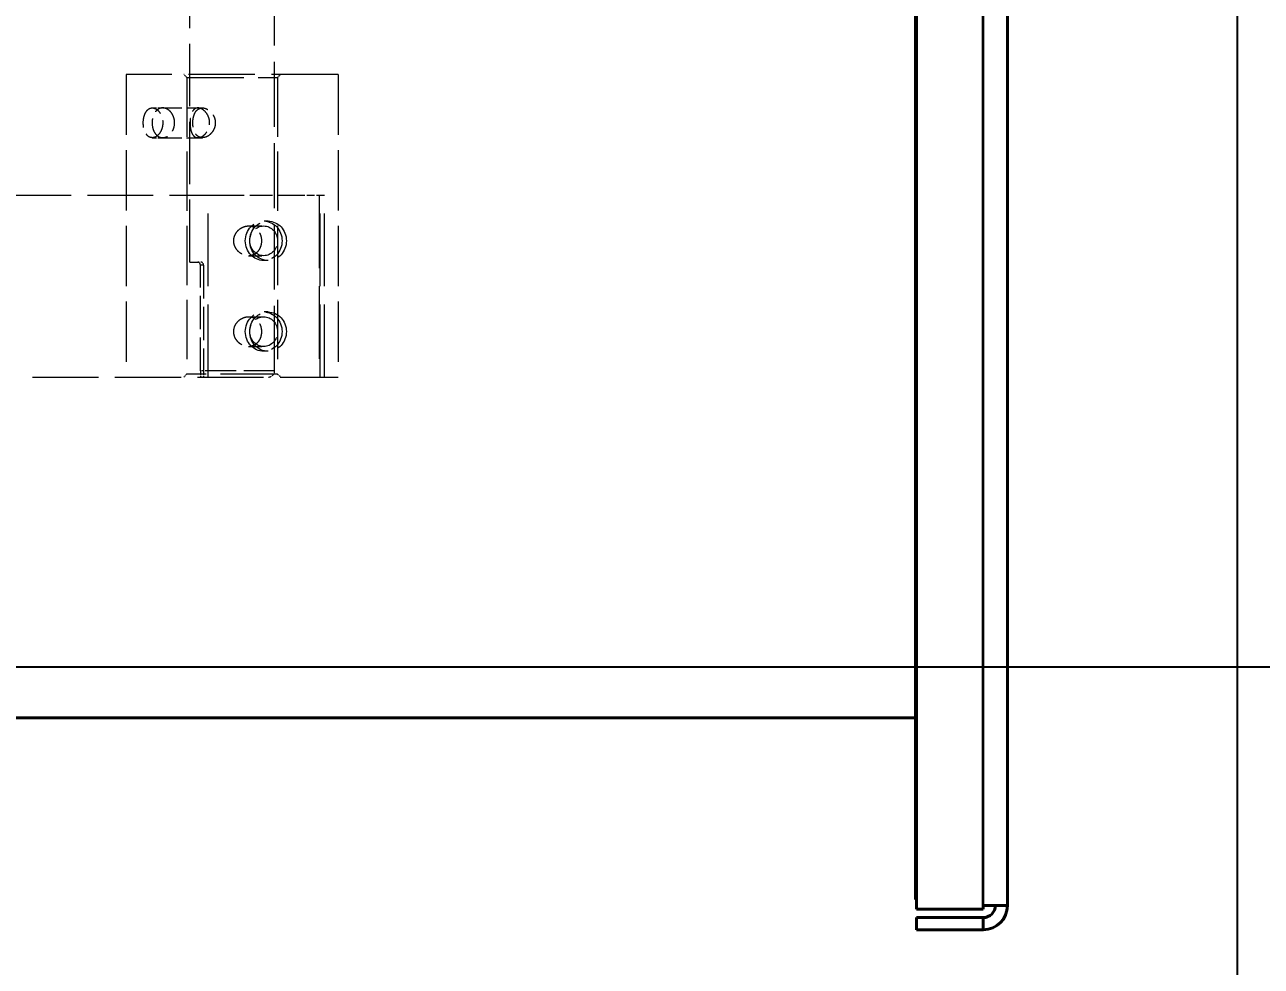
# Model space of a CAD drawing. Header units: millimetres. Extents: x 0 to 4205, y 0 to 2970.
# Drawn here: x 1953.9 to 2158.1, y 1560 to 1715.5 of the extents above; entities that cross this region are included whole.
import ezdxf

# ---------------------------------------------------------------- set-up
doc = ezdxf.new("R2010")
doc.units = ezdxf.units.MM
doc.header["$LTSCALE"] = 5
doc.linetypes.add('DASHED', pattern=[0.2067, 0.1654, -0.0413])
for name, color, linetype, lineweight in [('가려진 것(ISO)', 2, 'DASHED', 18), ('가려진 좁은 것(ISO)', 2, 'DASHED', 18), ('가시적인 것(ISO)', 3, 'Continuous', 40), ('가시적인 좁은 것(ISO)', 3, 'Continuous', 35), ('기호(ISO)', 5, 'Continuous', 25), ('치수(ISO)', 2, 'Continuous', 25)]:
    doc.layers.add(name, color=color, linetype=linetype, lineweight=lineweight)
doc.styles.add('치수 텍스트_PSTEK_POSCO', font='isocp.shx')
doc.dimstyles.new('치수_PSTEK_POSCO', dxfattribs={"dimscale": 5, "dimtxt": 3, "dimasz": 2, "dimexe": 2, "dimexo": 2.5, "dimgap": 1, "dimtad": 1, "dimrnd": 1e-08, "dimdsep": 46, "dimtxsty": '치수 텍스트_PSTEK_POSCO', "dimcen": 0.09, "dimdle": 10, "dimclrd": 7, "dimclre": 7, "dimclrt": 2, "dimadec": 1, "dimazin": 2, "dimtfac": 1, "dimtmove": 0, "dimatfit": 3, "dimfxl": 0, "dimtolj": 1, "dimlwd": -1, "dimlwe": -1, "dimarcsym": 0})

# ---------------------------------------------------------------- blocks, each defined once
blk = doc.blocks.new('*D32')
at = {"layer": 'Defpoints', "color": 0}
for p in [(2154.2, 1887.33), (1294.2, 1386.82), (2154.2, 1341.82)]:
    blk.add_point(p, dxfattribs=at)
at = {"layer": '치수(ISO)', "color": 7}
for p, q in [((1294.2, 1399.32), (1294.2, 1897.33)), ((2154.2, 1354.32), (2154.2, 1897.33)), ((1304.2, 1887.33), (2144.2, 1887.33))]:
    blk.add_line(p, q, dxfattribs=at)
for points in [[(1304.2, 1888.99), (1304.2, 1885.66), (1294.2, 1887.33)], [(2144.2, 1888.99), (2144.2, 1885.66), (2154.2, 1887.33)]]:
    blk.add_solid(points, dxfattribs=at)
at = {"layer": '치수(ISO)', "color": 2, "insert": (1710.7, 1899.83), "char_height": 15, "attachment_point": 4, "style": '치수 텍스트_PSTEK_POSCO'}
blk.add_mtext('\\A1;860', dxfattribs=at)
blk = doc.blocks.new('품번기호5')
at = {"layer": '기호(ISO)', "color": 7}
blk.add_line((352.009, 321.886), (453.868, 321.886), dxfattribs=at)

msp = doc.modelspace()

# ---------------------------------------------------------------- linework, layer by layer
at = {"layer": '가려진 것(ISO)', "ltscale": 12.457668}
msp.add_line((1981.2036, 1676.3175), (1981.2036, 1779.3175), dxfattribs=at)
at = {"layer": '가려진 것(ISO)', "ltscale": 13.008655}
msp.add_line((1995.2036, 1658.3175), (1995.2036, 1779.3175), dxfattribs=at)
at = {"layer": '가려진 것(ISO)', "ltscale": 13.298953}
msp.add_line((2005.7036, 1707.3175), (1970.7036, 1707.3175), dxfattribs=at)
at = {"layer": '가려진 것(ISO)', "ltscale": 12.094824}
for p, q in [((1970.7036, 1707.3175), (1970.7036, 1657.3175)), ((2005.7036, 1707.3175), (2005.7036, 1657.3175))]:
    msp.add_line(p, q, dxfattribs=at)
at = {"layer": '가려진 것(ISO)', "ltscale": 0.269265}
for p, q in [((1980.7036, 1706.8175), (1980.2036, 1707.3175)), ((1995.7036, 1706.8175), (1996.2036, 1707.3175)), ((1980.7036, 1657.8175), (1980.2036, 1657.3175)), ((1995.7036, 1657.8175), (1996.2036, 1657.3175))]:
    msp.add_line(p, q, dxfattribs=at)
at = {"layer": '가려진 것(ISO)', "ltscale": 11.399102}
for p, q in [((1980.7036, 1706.8175), (1995.7036, 1706.8175)), ((1995.7036, 1657.8175), (1980.7036, 1657.8175))]:
    msp.add_line(p, q, dxfattribs=at)
at = {"layer": '가려진 것(ISO)', "ltscale": 11.852927}
for p, q in [((1980.7036, 1706.8175), (1980.7036, 1657.8175)), ((1995.7036, 1706.8175), (1995.7036, 1657.8175))]:
    msp.add_line(p, q, dxfattribs=at)
at = {"layer": '가려진 것(ISO)', "ltscale": 0.87197}
for p, q in [((1974.9955, 1701.776), (1976.7233, 1701.776)), ((1974.9955, 1696.859), (1976.7233, 1696.859))]:
    msp.add_line(p, q, dxfattribs=at)
at = {"layer": '가려진 것(ISO)', "ltscale": 3.809293}
for p, q in [((1976.7233, 1701.776), (1983.2835, 1701.776)), ((1976.7233, 1696.859), (1983.2835, 1696.859))]:
    msp.add_line(p, q, dxfattribs=at)
at = {"layer": '가려진 것(ISO)', "ltscale": 13.093236}
msp.add_line((1988.674, 1687.3175), (1723.3853, 1687.3175), dxfattribs=at)
at = {"layer": '가려진 것(ISO)', "ltscale": 14.513788}
for p, q in [((1984.2538, 1657.3175), (1984.2538, 1687.3175)), ((2002.5477, 1687.3175), (2002.5477, 1657.3175)), ((2002.7363, 1657.3175), (2002.7363, 1687.3175)), ((2003.4532, 1657.3175), (2003.4532, 1687.3175))]:
    msp.add_line(p, q, dxfattribs=at)
at = {"layer": '가려진 것(ISO)', "ltscale": 4.528979}
msp.add_line((1999.5611, 1687.3175), (1988.674, 1687.3175), dxfattribs=at)
at = {"layer": '가려진 것(ISO)', "ltscale": 1.588054}
msp.add_line((2003.4532, 1687.3175), (1999.5611, 1687.3175), dxfattribs=at)
at = {"layer": '가려진 것(ISO)', "ltscale": 0.761779}
for p, q in [((1994.1176, 1683.0675), (1993.4007, 1683.0675)), ((1994.1176, 1676.5675), (1993.4007, 1676.5675)), ((1994.1176, 1668.0675), (1993.4007, 1668.0675)), ((1994.1176, 1661.5675), (1993.4007, 1661.5675))]:
    msp.add_line(p, q, dxfattribs=at)
at = {"layer": '가려진 것(ISO)', "ltscale": 2.666475}
for p, q in [((1990.8918, 1682.276), (1993.4007, 1682.276)), ((1990.8918, 1677.359), (1993.4007, 1677.359)), ((1990.8918, 1667.276), (1993.4007, 1667.276)), ((1990.8918, 1662.359), (1993.4007, 1662.359))]:
    msp.add_line(p, q, dxfattribs=at)
at = {"layer": '가려진 것(ISO)', "ltscale": 1.924669}
msp.add_line((1981.2036, 1676.3175), (1982.9494, 1676.3175), dxfattribs=at)
at = {"layer": '가려진 것(ISO)', "ltscale": 6.666338}
for p, q in [((1982.9425, 1658.3175), (1982.9425, 1675.8175)), ((1983.4798, 1675.8175), (1983.4798, 1658.3175))]:
    msp.add_line(p, q, dxfattribs=at)
at = {"layer": '가려진 것(ISO)', "ltscale": 13.194353}
msp.add_line((1723.3853, 1657.3175), (2003.4532, 1657.3175), dxfattribs=at)
at = {"layer": '가려진 것(ISO)', "ltscale": 3.418052}
msp.add_line((2003.4532, 1657.3175), (2005.7036, 1657.3175), dxfattribs=at)
at = {"layer": '가려진 것(ISO)', "ltscale": 0.598278}
msp.add_arc((1994.2036, 1658.3175), 1, 270, 0, dxfattribs=at)
at = {"layer": '가려진 것(ISO)', "ltscale": 9.879222}
for centre, major_axis in [((1993.4007, 1679.8175), (0, -3.25)), ((1994.1176, 1679.8175), (0, 3.25)), ((1993.4007, 1664.8175), (0, -3.25)), ((1994.1176, 1664.8175), (0, 3.25))]:
    msp.add_ellipse(centre, major_axis=major_axis, ratio=0.93355965, dxfattribs=at)
at = {"layer": '가려진 것(ISO)', "ltscale": 5.88435}
for centre in [(1993.4007, 1679.8175), (1993.4007, 1664.8175)]:
    msp.add_ellipse(centre, major_axis=(0, -2.4585), ratio=0.93355965, dxfattribs=at)
at = {"layer": '가려진 것(ISO)', "ltscale": 5.890776}
for points in [[(1973.5137, 1699.3175), (1973.5137, 1699.0083), (1973.5474, 1698.6789), (1973.6873, 1698.0733), (1973.7938, 1697.7971), (1974.047, 1697.361), (1974.2108, 1697.1719), (1974.5834, 1696.9208), (1974.7927, 1696.859), (1975.1983, 1696.859), (1975.4213, 1696.9208), (1975.8432, 1697.1719), (1976.0418, 1697.361), (1976.3608, 1697.7971), (1976.5024, 1698.0733), (1976.6919, 1698.6789), (1976.7393, 1699.0083), (1976.7393, 1699.6266), (1976.6919, 1699.9561), (1976.5024, 1700.5617), (1976.3608, 1700.8378), (1976.0418, 1701.2739), (1975.8432, 1701.4631), (1975.4213, 1701.7141), (1975.1983, 1701.776), (1974.7927, 1701.776), (1974.5834, 1701.7141), (1974.2108, 1701.4631), (1974.047, 1701.2739), (1973.7938, 1700.8378), (1973.6873, 1700.5617), (1973.5474, 1699.9561), (1973.5137, 1699.6266), (1973.5137, 1699.3175)], [(1978.6927, 1699.3175), (1978.6927, 1699.0083), (1978.6401, 1698.6789), (1978.4291, 1698.0733), (1978.2711, 1697.7971), (1977.9134, 1697.361), (1977.6897, 1697.1719), (1977.2112, 1696.9208), (1976.9567, 1696.859), (1976.49, 1696.859), (1976.2473, 1696.9208), (1975.8116, 1697.1719), (1975.6184, 1697.361), (1975.3178, 1697.7971), (1975.1903, 1698.0733), (1975.0224, 1698.6789), (1974.9817, 1699.0083), (1974.9817, 1699.6266), (1975.0224, 1699.9561), (1975.1903, 1700.5617), (1975.3178, 1700.8378), (1975.6184, 1701.2739), (1975.8116, 1701.4631), (1976.2473, 1701.7141), (1976.49, 1701.776), (1976.9567, 1701.776), (1977.2112, 1701.7141), (1977.6897, 1701.4631), (1977.9134, 1701.2739), (1978.2711, 1700.8378), (1978.4291, 1700.5617), (1978.6401, 1699.9561), (1978.6927, 1699.6266), (1978.6927, 1699.3175)]]:
    msp.add_open_spline(points, degree=3, knots=[0, 0, 0, 0, 0.09274091, 0.09274091, 0.18548182, 0.18548182, 0.27822149, 0.27822149, 0.37096116, 0.37096116, 0.46370083, 0.46370083, 0.5564405, 0.5564405, 0.64918141, 0.64918141, 0.74192232, 0.74192232, 0.83466323, 0.83466323, 0.92740414, 0.92740414, 1.02014381, 1.02014381, 1.11288348, 1.11288348, 1.20562315, 1.20562315, 1.29836282, 1.29836282, 1.39110373, 1.39110373, 1.48384464, 1.48384464, 1.48384464, 1.48384464], dxfattribs=at)
at = {"layer": '가려진 것(ISO)', "ltscale": 5.924999}
for points in [[(1981.243, 1699.3175), (1981.243, 1699.6287), (1981.267, 1699.959), (1981.3717, 1700.564), (1981.4534, 1700.8389), (1981.66, 1701.2728), (1981.7992, 1701.4617), (1982.1382, 1701.7133), (1982.3389, 1701.776), (1982.7471, 1701.776), (1982.9799, 1701.7133), (1983.4348, 1701.4617), (1983.6563, 1701.2728), (1984.019, 1700.8389), (1984.185, 1700.564), (1984.4104, 1699.959), (1984.4686, 1699.6287), (1984.4686, 1699.0062), (1984.4104, 1698.6759), (1984.185, 1698.071), (1984.019, 1697.7961), (1983.6563, 1697.3621), (1983.4348, 1697.1732), (1982.9799, 1696.9216), (1982.7471, 1696.859), (1982.3389, 1696.859), (1982.1382, 1696.9216), (1981.7992, 1697.1732), (1981.66, 1697.3621), (1981.4534, 1697.7961), (1981.3717, 1698.071), (1981.267, 1698.6759), (1981.243, 1699.0062), (1981.243, 1699.3175)], [(1985.4109, 1699.3175), (1985.4109, 1699.6287), (1985.3487, 1699.959), (1985.1064, 1700.564), (1984.9273, 1700.8389), (1984.5319, 1701.2728), (1984.2886, 1701.4617), (1983.7816, 1701.7133), (1983.5183, 1701.776), (1983.0487, 1701.776), (1982.8133, 1701.7133), (1982.407, 1701.4617), (1982.2353, 1701.2728), (1981.9755, 1700.8389), (1981.8697, 1700.564), (1981.7322, 1699.959), (1981.6998, 1699.6287), (1981.6998, 1699.0062), (1981.7322, 1698.6759), (1981.8697, 1698.071), (1981.9755, 1697.7961), (1982.2353, 1697.3621), (1982.407, 1697.1732), (1982.8133, 1696.9216), (1983.0487, 1696.859), (1983.5183, 1696.859), (1983.7816, 1696.9216), (1984.2886, 1697.1732), (1984.5319, 1697.3621), (1984.9273, 1697.7961), (1985.1064, 1698.071), (1985.3487, 1698.6759), (1985.4109, 1699.0062), (1985.4109, 1699.3175)], [(1988.4481, 1679.8175), (1988.4481, 1679.5062), (1988.5147, 1679.1759), (1988.7782, 1678.571), (1988.9745, 1678.2961), (1989.4167, 1677.8621), (1989.6929, 1677.6732), (1990.2853, 1677.4216), (1990.6013, 1677.359), (1991.1822, 1677.359), (1991.483, 1677.4216), (1992.0204, 1677.6732), (1992.2575, 1677.8621), (1992.6256, 1678.2961), (1992.7818, 1678.571), (1992.988, 1679.1759), (1993.0384, 1679.5062), (1993.0384, 1680.1287), (1992.988, 1680.459), (1992.7818, 1681.064), (1992.6256, 1681.3389), (1992.2575, 1681.7728), (1992.0204, 1681.9617), (1991.483, 1682.2133), (1991.1822, 1682.276), (1990.6013, 1682.276), (1990.2853, 1682.2133), (1989.6929, 1681.9617), (1989.4167, 1681.7728), (1988.9745, 1681.3389), (1988.7782, 1681.064), (1988.5147, 1680.459), (1988.4481, 1680.1287), (1988.4481, 1679.8175)], [(1988.4481, 1664.8175), (1988.4481, 1664.5062), (1988.5147, 1664.1759), (1988.7782, 1663.571), (1988.9745, 1663.2961), (1989.4167, 1662.8621), (1989.6929, 1662.6732), (1990.2853, 1662.4216), (1990.6013, 1662.359), (1991.1822, 1662.359), (1991.483, 1662.4216), (1992.0204, 1662.6732), (1992.2575, 1662.8621), (1992.6256, 1663.2961), (1992.7818, 1663.571), (1992.988, 1664.1759), (1993.0384, 1664.5062), (1993.0384, 1665.1287), (1992.988, 1665.459), (1992.7818, 1666.064), (1992.6256, 1666.3389), (1992.2575, 1666.7728), (1992.0204, 1666.9617), (1991.483, 1667.2133), (1991.1822, 1667.276), (1990.6013, 1667.276), (1990.2853, 1667.2133), (1989.6929, 1666.9617), (1989.4167, 1666.7728), (1988.9745, 1666.3389), (1988.7782, 1666.064), (1988.5147, 1665.459), (1988.4481, 1665.1287), (1988.4481, 1664.8175)]]:
    msp.add_open_spline(points, degree=3, knots=[0, 0, 0, 0, 0.09337926, 0.09337926, 0.18675851, 0.18675851, 0.28009741, 0.28009741, 0.37343631, 0.37343631, 0.46677521, 0.46677521, 0.56011411, 0.56011411, 0.65349337, 0.65349337, 0.74687262, 0.74687262, 0.84025188, 0.84025188, 0.93363114, 0.93363114, 1.02697004, 1.02697004, 1.12030894, 1.12030894, 1.21364784, 1.21364784, 1.30698674, 1.30698674, 1.40036599, 1.40036599, 1.49374525, 1.49374525, 1.49374525, 1.49374525], dxfattribs=at)
at = {"layer": '가려진 것(ISO)', "ltscale": 0.381671}
for points, knots in [([(1982.9425, 1675.8175), (1982.9425, 1675.8787), (1982.9312, 1675.9418), (1982.8903, 1676.0541), (1982.8608, 1676.1033), (1982.7806, 1676.2036), (1982.7199, 1676.2487), (1982.5953, 1676.3057), (1982.5314, 1676.3175), (1982.4744, 1676.3175)], [-0.4037238358, -0.4037238358, -0.4037238358, -0.4037238358, -0.3853525187, -0.3853525187, -0.3669812015, -0.3669812015, -0.3372419709, -0.3372419709, -0.3075027402, -0.3075027402, -0.3075027402, -0.3075027402]), ([(1983.4798, 1675.8175), (1983.4798, 1675.8787), (1983.4672, 1675.9418), (1983.4213, 1676.0541), (1983.3883, 1676.1033), (1983.298, 1676.2036), (1983.2295, 1676.2487), (1983.0879, 1676.3057), (1983.0149, 1676.3175), (1982.9494, 1676.3175)], [0, 0, 0, 0, 0.0183713171, 0.0183713171, 0.0367426342, 0.0367426342, 0.0664818649, 0.0664818649, 0.0962210955, 0.0962210955, 0.0962210955, 0.0962210955])]:
    msp.add_open_spline(points, degree=3, knots=knots, dxfattribs=at)
at = {"layer": '가려진 것(ISO)', "ltscale": 0.787642}
for points, knots in [([(1982.9425, 1658.3175), (1982.9425, 1658.2103), (1982.9442, 1658.0856), (1982.95, 1657.8741), (1982.9556, 1657.7568), (1982.9683, 1657.5693), (1982.9783, 1657.4796), (1982.9999, 1657.3522), (1983.0159, 1657.3175), (1983.0293, 1657.3175)], [0.52615831, 0.52615831, 0.52615831, 0.52615831, 0.558306689, 0.558306689, 0.597096582, 0.597096582, 0.647963638, 0.647963638, 0.721181857, 0.721181857, 0.721181857, 0.721181857]), ([(1983.4798, 1658.3175), (1983.4798, 1658.2103), (1983.4781, 1658.0856), (1983.4723, 1657.8741), (1983.4667, 1657.7568), (1983.4539, 1657.5693), (1983.4439, 1657.4796), (1983.4224, 1657.3522), (1983.4064, 1657.3175), (1983.393, 1657.3175)], [-0.52615831, -0.52615831, -0.52615831, -0.52615831, -0.494009931, -0.494009931, -0.455220038, -0.455220038, -0.404352981, -0.404352981, -0.331134762, -0.331134762, -0.331134762, -0.331134762])]:
    msp.add_open_spline(points, degree=3, knots=knots, dxfattribs=at)
at = {"layer": '가려진 좁은 것(ISO)', "ltscale": 3.732328}
msp.add_line((1983.4798, 1675.8175), (1982.9425, 1675.8175), dxfattribs=at)
at = {"layer": '가려진 좁은 것(ISO)', "ltscale": 0.292512}
msp.add_line((1983.4798, 1658.3175), (1982.9425, 1658.3175), dxfattribs=at)
at = {"layer": '가려진 좁은 것(ISO)', "ltscale": 6.163775}
msp.add_line((1995.2036, 1658.3175), (1983.4798, 1658.3175), dxfattribs=at)
at = {"layer": '가시적인 것(ISO)'}
for p, q in [((2101.2036, 1569.4317), (2101.2036, 1752.6033)), ((2116.2036, 1752.0175), (2116.2036, 1570.0175)), ((2101.0036, 1574.0175), (2101.0036, 1748.0175)), ((2101.0036, 1601.0175), (1724.2036, 1601.0175)), ((2101.0036, 1574.0175), (2101.0036, 1571.0175)), ((2101.2036, 1574.0175), (2101.0036, 1574.0175)), ((2101.0036, 1571.0175), (2101.2036, 1571.0175)), ((2112.2036, 1570.0175), (2116.2036, 1570.0175)), ((2112.2036, 1570.0175), (2112.2036, 1569.4317)), ((2112.2036, 1569.4317), (2101.2036, 1569.4317)), ((2112.2036, 1568.0175), (2101.2036, 1568.0175)), ((2101.2036, 1568.0175), (2101.2036, 1566.0175)), ((2112.2036, 1568.0175), (2112.2036, 1566.0175)), ((2101.2036, 1566.0175), (2112.2036, 1566.0175))]:
    msp.add_line(p, q, dxfattribs=at)
for radius in [4, 2]:
    msp.add_arc((2112.2036, 1570.0175), radius, 270, 0, dxfattribs=at)
at = {"layer": '가시적인 좁은 것(ISO)'}
msp.add_line((2112.2036, 1570.0175), (2112.2036, 1752.0175), dxfattribs=at)

# ---------------------------------------------------------------- block references
at = {"layer": '기호(ISO)', "xscale": 5, "yscale": 5, "zscale": 5}
msp.add_blockref('품번기호5', (0, 0), dxfattribs=at)

# ---------------------------------------------------------------- dimensions: what is measured, and where the dimension line sits
at = {"layer": '치수(ISO)', "color": 7}
dim = msp.add_linear_dim(base=(2154.2036, 1887.3273), p1=(1294.2036, 1386.8175), p2=(2154.2036, 1341.8175), angle=180, dimstyle='치수_PSTEK_POSCO', override={"dimdec": 2, "dimtp": 0, "dimtm": 0, "dimtdec": 2, "dimtofl": 0, "dimatfit": 1}, dxfattribs=at)
dim.commit()
dim.dimension.update_dxf_attribs({"geometry": '*D32', "text_midpoint": (1724.2036, 1887.3273), "dimtype": 160})

doc.saveas('drawing.dxf')
